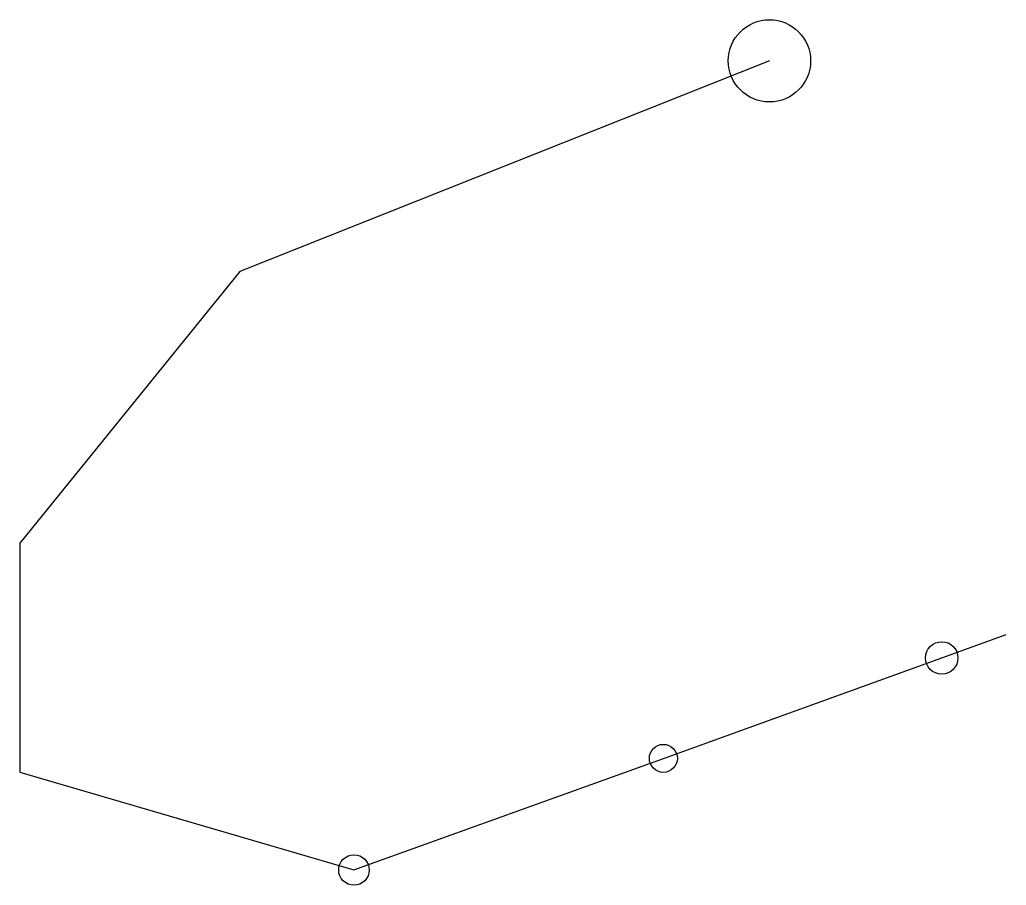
# Model space of a CAD drawing. Header units: millimetres. Extents: x 316529 to 347513, y 4549340 to 4576529.
import ezdxf

# ---------------------------------------------------------------- set-up
doc = ezdxf.new("R2010")
doc.units = ezdxf.units.MM

# ---------------------------------------------------------------- blocks, each defined once
blk = doc.blocks.new('IF')
blk.add_circle((327026.28, 4549819.68), 479.65)

msp = doc.modelspace()

# ---------------------------------------------------------------- linework, layer by layer
for p, q in [((340075, 4575238), (323445, 4568621)), ((323445, 4568621), (316529, 4560089)), ((316529, 4560089), (316529, 4552897)), ((336744, 4553327), (345486, 4556482)), ((327026, 4549820), (336744, 4553327)), ((316529, 4552897), (327026, 4549820))]:
    msp.add_line(p, q)
at = {"color": 3}
msp.add_line((345486, 4556482), (347513, 4557213), dxfattribs=at)
for centre, radius in [((340075, 4575238), 1292), ((345486, 4556482), 510), ((336744, 4553327), 440)]:
    msp.add_circle(centre, radius)

# ---------------------------------------------------------------- block references
msp.add_blockref('IF', (0, 0))

doc.saveas('drawing.dxf')
